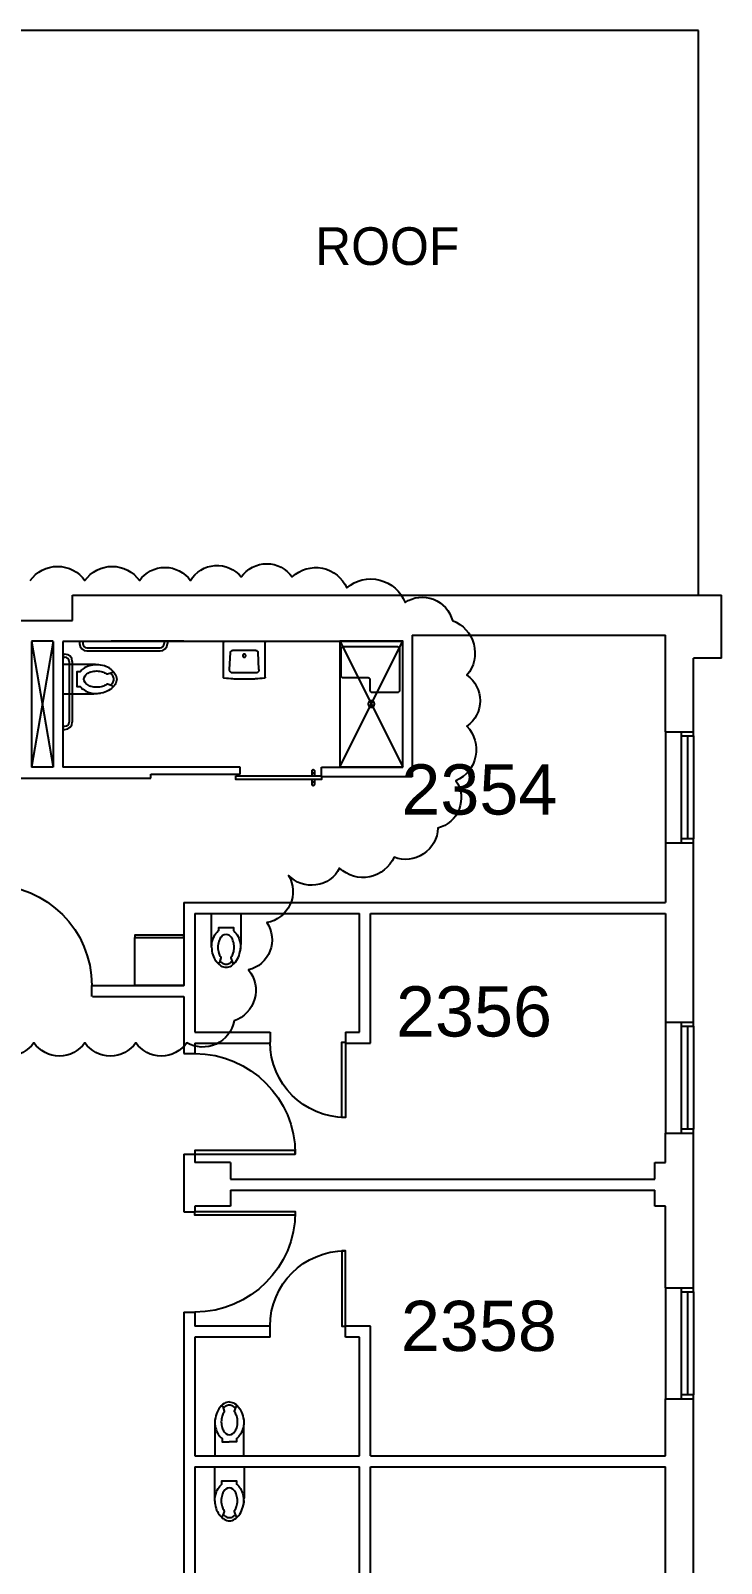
# Model space of a CAD drawing. Header units: inches. Extents: x -1132 to 5570, y -1986 to 4304.
# Drawn here: x 5193 to 5524, y 2082 to 2814 of the extents above; entities that cross this region are included whole.
import ezdxf

# ---------------------------------------------------------------- set-up
doc = ezdxf.new("R2010")
doc.units = ezdxf.units.IN
doc.header["$LTSCALE"] = 96
doc.header["$MEASUREMENT"] = 0
doc.layers.get('0').update_dxf_attribs({"linetype": 'CONTINUOUS'})
doc.layers.get('DEFPOINTS').update_dxf_attribs({"color": 31, "linetype": 'CONTINUOUS'})
for name, color, linetype in [('A-ANNO-ROOM', 4, 'CONTINUOUS'), ('A-ANNO-TEXT', 4, 'CONTINUOUS'), ('A-DOOR', 2, 'CONTINUOUS'), ('A-FLOR-CASE', 3, 'CONTINUOUS'), ('A-FLOR-PFIX', 2, 'CONTINUOUS'), ('A-GLAZ', 2, 'CONTINUOUS'), ('A-GLAZ-SILL', 1, 'CONTINUOUS'), ('A-ROOF-LEVL-MED', 3, 'CONTINUOUS'), ('A-SHAFT', 1, 'CONTINUOUS'), ('A-WALL-FULL', 6, 'CONTINUOUS')]:
    doc.layers.add(name, color=color, linetype=linetype)
doc.styles.add('ARIAL', font='arial.ttf')

# ---------------------------------------------------------------- blocks, each defined once
blk = doc.blocks.new('P2477016')
for p, q in [((-2.5, -21.07), (-2.5, -21.07)), ((-3.6, -23.83), (-3.6, -23.83))]:
    blk.add_line(p, q)
blk.add_lwpolyline([(7, -14.88), (7, 0), (-7, 0), (-7, -14.88)])
for points in [[(-6.89, -16.21, -0.074934), (-6.34, -12.56, -0.085426), (-4.87, -9.67, -0.066386), (-3.5, -8.26), (-3.5, -6.71), (0, -6.71)], [(6.89, -16.21, 0.074934), (6.34, -12.56, 0.085426), (4.87, -9.67, 0.066386), (3.5, -8.26), (3.5, -6.71), (0, -6.71)], [(3.99, -23.72, -0.562484), (3.16, -23.53), (2.42, -21.3, -0.238976), (2.49, -20.85, 0.08035), (3.42, -18.98, 0.074934), (3.84, -16.21, 0.074934), (3.42, -13.45, 0.085426), (2.41, -11.46, 0.066386), (1.6, -10.62, 0.330534), (-1.7, -10.62, 0.066386), (-2.51, -11.46, 0.085426), (-3.52, -13.45, 0.074934), (-3.94, -16.21, 0.074934), (-3.52, -18.98, 0.08035), (-2.59, -20.85, -0.238976), (-2.52, -21.3), (-3.25, -23.5, -0.549653), (-4.07, -23.71)], [(0, -25.75, -0.143932), (-2.5, -25.02, -0.107177), (-4.95, -22.56, -0.077997), (-6.43, -19.21, -0.065232), (-7, -14.88)], [(0, -25.75, 0.143932), (2.5, -25.02, 0.107177), (4.95, -22.56, 0.077997), (6.43, -19.21, 0.065232), (7, -14.88)], [(-2.98, -22.67, 0.063273), (-1.69, -23.75, 0.143932), (0, -24.25)], [(0, -24.25, 0.143932), (1.69, -23.75, 0.059203), (2.9, -22.75)]]:
    blk.add_lwpolyline(points, format="xyb")
blk = doc.blocks.new('WC')
for p, q in [((-23.83, 5.11), (-23.83, 5.11)), ((-21.07, 4.02), (-21.07, 4.02))]:
    blk.add_line(p, q)
for points in [[(-16.21, 8.45, -0.074934), (-12.56, 7.9, -0.085426), (-9.67, 6.43, -0.066386), (-8.26, 5.06), (-6.71, 5.06), (-6.71, -1.94), (-8.26, -1.94, -0.066386), (-9.67, -3.31, -0.085426), (-12.56, -4.78, -0.111314), (-17.99, -5.2)], [(-16.4, 8.44, -0.022673), (-14.88, 8.51), (0, 8.51), (0, 4.53), (0, 1.51), (0, -1.51), (0, -5.49), (-14.88, -5.49)], [(-23.75, 5.53, 0.06085), (-25.02, 4.01, 0.143932), (-25.75, 1.51)], [(-25.75, 1.51, 0.143932), (-25.02, -0.99, 0.107177), (-22.56, -3.44, 0.077997), (-19.21, -4.92, 0.065232), (-14.88, -5.49)], [(-22.67, 4.49, 0.063273), (-23.75, 3.2, 0.143932), (-24.25, 1.51)], [(-24.25, 1.51, 0.143932), (-23.75, -0.18, 0.059203), (-22.75, -1.39)], [(-23.72, -2.48, -0.562484), (-23.53, -1.65), (-21.3, -0.91, -0.238976), (-20.85, -0.98, 0.08035), (-18.98, -1.91, 0.074934), (-16.21, -2.33, 0.074934), (-13.45, -1.91, 0.085426), (-11.46, -0.9, 0.066386), (-10.62, -0.09, 0.330534), (-10.62, 3.21, 0.066386), (-11.46, 4.02, 0.085426), (-13.45, 5.03, 0.074934), (-16.21, 5.45, 0.074934), (-18.98, 5.03, 0.08035), (-20.85, 4.1, -0.238976), (-21.3, 4.03), (-23.5, 4.76, -0.549653), (-23.71, 5.58)]]:
    blk.add_lwpolyline(points, format="xyb")
for centre, radius, start, end in [((-17.04, -1.24), 9.56, 107.14164, 126.67248), ((-16.21, -3.93), 12.38, 90, 107.14164), ((-18.32, 0.47), 7.43, 126.67248, 136.57416)]:
    blk.add_arc(centre, radius, start, end)
blk = doc.blocks.new('*U55')
for p, q in [((0, 0), (0, 0)), ((48, 0), (48, 0))]:
    blk.add_line(p, q)
blk.add_lwpolyline([(0, 0), (0, -48), (1.75, -48), (1.75, 0)], close=True)
blk.add_arc((0, 0), 48, 270, 0)
blk = doc.blocks.new('*U57')
for p, q in [((0, 0), (0, 0)), ((-48, 0), (-48, 0))]:
    blk.add_line(p, q)
blk.add_lwpolyline([(0, 0), (0, -48), (-1.75, -48), (-1.75, 0)], close=True)
blk.add_arc((0, 0), 48, 180, 270)
blk = doc.blocks.new('*U73')
for p, q in [((0, 0), (0, 0)), ((36, 0), (36, 0))]:
    blk.add_line(p, q)
blk.add_lwpolyline([(0, 0), (0, 36), (1.75, 36), (1.75, 0)], close=True)
blk.add_arc((0, 0), 36, 0, 90)
blk = doc.blocks.new('*U72')
for p, q in [((0, 0), (0, 0)), ((36, 0), (36, 0))]:
    blk.add_line(p, q)
blk.add_lwpolyline([(0, 0), (0, -36), (1.75, -36), (1.75, 0)], close=True)
blk.add_arc((0, 0), 36, 270, 0)
blk = doc.blocks.new('*U914')
for p, q in [((0, 0), (0, 0)), ((-48, 0), (-48, 0))]:
    blk.add_line(p, q)
blk.add_lwpolyline([(0, 0), (0, 48), (-1.75, 48), (-1.75, 0)], close=True)
blk.add_arc((0, 0), 48, 90, 180)
blk = doc.blocks.new('LAVHC4')
for p, q in [((-9.5, 0), (9.5, 0)), ((-10, -17.046589), (-10, -0.5)), ((-7.037044, -13.416795), (-6.580252, -5.19453)), ((-5.581791, -4.25), (5.581791, -4.25)), ((7.037044, -13.416795), (6.580252, -5.19453)), ((10, -0.5), (10, -17.046589)), ((-5.539354, -15), (5.539354, -15))]:
    blk.add_line(p, q)
for points in [[(-9.5, 0, 0.065543), (-9.648516, -0.019553, 0.087946), (-9.75, -0.066987, 0.043207), (-9.849429, -0.150571, 0.043207), (-9.933013, -0.25, 0.087946), (-9.980447, -0.351484, 0.065543), (-10, -0.5)], [(10, -0.5, 0.065543), (9.980447, -0.351484, 0.087946), (9.933013, -0.25, 0.043207), (9.849429, -0.150571, 0.043207), (9.75, -0.066987, 0.087946), (9.648516, -0.019553, 0.065543), (9.5, 0)], [(-5.581791, -4.25, 0.063221), (-5.869829, -4.286566, 0.085725), (-6.065686, -4.374874, 0.040781), (-6.261236, -4.53176, 0.040781), (-6.428729, -4.718307, 0.085725), (-6.527764, -4.908965, 0.063221), (-6.580252, -5.19453)], [(6.580252, -5.19453, 0.063221), (6.527764, -4.908965, 0.085725), (6.428729, -4.718307, 0.040781), (6.261236, -4.53176, 0.040781), (6.065686, -4.374874, 0.085725), (5.869829, -4.286566, 0.063221), (5.581791, -4.25)], [(-7.037044, -13.416795, 0.050866), (-7.020454, -13.776064, 0.073218), (-6.947859, -14.015861, 0.028563), (-6.762423, -14.357529, 0.050866), (-6.629034, -14.530823, 0.050866), (-6.463406, -14.673619, 0.028563), (-6.132551, -14.877722, 0.073218), (-5.897149, -14.963507, 0.050866), (-5.539354, -15)], [(5.539354, -15, 0.050866), (5.897149, -14.963507, 0.073218), (6.132551, -14.877722, 0.028563), (6.463406, -14.673619, 0.050866), (6.629034, -14.530823, 0.050866), (6.762423, -14.357529, 0.028563), (6.947859, -14.015861, 0.073218), (7.020454, -13.776064, 0.050866), (7.037044, -13.416795)], [(-10, -17.046589, 0.061553), (-9.982606, -17.187347, 0.084107), (-9.940741, -17.282697, 0.039062), (-9.865923, -17.379174, 0.039062), (-9.777011, -17.46284, 0.084107), (-9.686081, -17.513595, 0.061553), (-9.547619, -17.544316)], [(-9.547619, -17.544316, 0.007949), (-5.398899, -17.874775, 0.014949), (-3.186834, -17.949334, 0.000949), (0, -17.955385, 0.000949), (3.186834, -17.949334, 0.014949), (5.398899, -17.874775, 0.007949), (9.547619, -17.544316)], [(9.547619, -17.544316, 0.061553), (9.686081, -17.513595, 0.084107), (9.777011, -17.46284, 0.039062), (9.865923, -17.379174, 0.039062), (9.940741, -17.282697, 0.084107), (9.982606, -17.187347, 0.061553), (10, -17.046589)]]:
    blk.add_lwpolyline(points, format="xyb")
blk.add_lwpolyline([(0.704769, -7.006515, -0.043661), (0.649519, -7.125, -0.043661), (0.574533, -7.232091, -0.043661), (0.482091, -7.324533, -0.043661), (0.375, -7.399519, -0.043661), (0.256515, -7.454769, -0.043661), (0.130236, -7.488606, -0.043661), (0, -7.5, -0.043661), (-0.130236, -7.488606, -0.043661), (-0.256515, -7.454769, -0.043661), (-0.375, -7.399519, -0.043661), (-0.482091, -7.324533, -0.043661), (-0.574533, -7.232091, -0.043661), (-0.649519, -7.125, -0.043661), (-0.704769, -7.006515, -0.043661), (-0.738606, -6.880236, -0.043661), (-0.75, -6.75, -0.043661), (-0.738606, -6.619764, -0.043661), (-0.704769, -6.493485, -0.043661), (-0.649519, -6.375, -0.043661), (-0.574533, -6.267909, -0.043661), (-0.482091, -6.175467, -0.043661), (-0.375, -6.100481, -0.043661), (-0.256515, -6.045231, -0.043661), (-0.130236, -6.011394, -0.043661), (0, -6, -0.043661), (0.130236, -6.011394, -0.043661), (0.256515, -6.045231, -0.043661), (0.375, -6.100481, -0.043661), (0.482091, -6.175467, -0.043661), (0.574533, -6.267909, -0.043661), (0.649519, -6.375, -0.043661), (0.704769, -6.493485, -0.043661), (0.738606, -6.619764, -0.043661), (0.75, -6.75, -0.043661), (0.738606, -6.880236, -0.043661)], format="xyb", close=True)

msp = doc.modelspace()

# ---------------------------------------------------------------- linework, layer by layer
at = {"layer": 'A-DOOR'}
for p, q in [((5327.67, 2459.93), (5327.67, 2457.87)), ((5327.67, 2456.12), (5327.67, 2454.06)), ((5329.17, 2457.87), (5329.17, 2459.93)), ((5329.17, 2454.06), (5329.17, 2456.12))]:
    msp.add_line(p, q, dxfattribs=at)
for points in [[(5291.42, 2457.87), (5332.42, 2457.87), (5332.42, 2456.12), (5291.42, 2456.12), (5291.42, 2457.87)], [(5329.17, 2459.93), (5329.17, 2459.96), (5329.16, 2459.99), (5329.16, 2460.02), (5329.16, 2460.05), (5329.15, 2460.08), (5329.15, 2460.11), (5329.14, 2460.14), (5329.13, 2460.17), (5329.12, 2460.2), (5329.11, 2460.22), (5329.1, 2460.25), (5329.08, 2460.28), (5329.07, 2460.3), (5329.05, 2460.33), (5329.04, 2460.36), (5329.02, 2460.38), (5329, 2460.4), (5328.98, 2460.43), (5328.96, 2460.45), (5328.94, 2460.47), (5328.92, 2460.49), (5328.9, 2460.51), (5328.87, 2460.53), (5328.85, 2460.55), (5328.82, 2460.56), (5328.8, 2460.58), (5328.77, 2460.59), (5328.74, 2460.61), (5328.72, 2460.62), (5328.69, 2460.63), (5328.66, 2460.64), (5328.63, 2460.65), (5328.6, 2460.66), (5328.57, 2460.66), (5328.54, 2460.67), (5328.52, 2460.68), (5328.49, 2460.68), (5328.46, 2460.68), (5328.43, 2460.68), (5328.4, 2460.68), (5328.37, 2460.68), (5328.34, 2460.68), (5328.31, 2460.67), (5328.28, 2460.67), (5328.25, 2460.66), (5328.22, 2460.65), (5328.19, 2460.65), (5328.16, 2460.64), (5328.13, 2460.63), (5328.11, 2460.61), (5328.08, 2460.6), (5328.05, 2460.59), (5328.03, 2460.57), (5328, 2460.56), (5327.98, 2460.54), (5327.95, 2460.52), (5327.93, 2460.5), (5327.91, 2460.48), (5327.88, 2460.46), (5327.86, 2460.44), (5327.84, 2460.42), (5327.83, 2460.39), (5327.81, 2460.37), (5327.79, 2460.34), (5327.77, 2460.32), (5327.76, 2460.29), (5327.75, 2460.27), (5327.73, 2460.24), (5327.72, 2460.21), (5327.71, 2460.18), (5327.7, 2460.15), (5327.69, 2460.13), (5327.69, 2460.1), (5327.68, 2460.07), (5327.67, 2460.04), (5327.67, 2460.01), (5327.67, 2459.98), (5327.67, 2459.95), (5327.67, 2459.93)], [(5327.67, 2459.93), (5327.67, 2459.9), (5327.67, 2459.87), (5327.67, 2459.84), (5327.68, 2459.81), (5327.68, 2459.78), (5327.69, 2459.75), (5327.7, 2459.72), (5327.71, 2459.7), (5327.72, 2459.67), (5327.73, 2459.64), (5327.74, 2459.61), (5327.75, 2459.59), (5327.77, 2459.56), (5327.78, 2459.53), (5327.8, 2459.51), (5327.82, 2459.48), (5327.83, 2459.46), (5327.85, 2459.44), (5327.87, 2459.41), (5327.89, 2459.39), (5327.92, 2459.37), (5327.94, 2459.35), (5327.96, 2459.33), (5327.99, 2459.32), (5328.01, 2459.3), (5328.04, 2459.28), (5328.06, 2459.27), (5328.09, 2459.26), (5328.12, 2459.24), (5328.15, 2459.23), (5328.17, 2459.22), (5328.2, 2459.21), (5328.23, 2459.21), (5328.26, 2459.2), (5328.29, 2459.19), (5328.32, 2459.19), (5328.35, 2459.18), (5328.38, 2459.18), (5328.41, 2459.18), (5328.44, 2459.18), (5328.47, 2459.18), (5328.5, 2459.19), (5328.53, 2459.19), (5328.56, 2459.19), (5328.59, 2459.2), (5328.62, 2459.21), (5328.65, 2459.22), (5328.67, 2459.23), (5328.7, 2459.24), (5328.73, 2459.25), (5328.76, 2459.26), (5328.78, 2459.28), (5328.81, 2459.29), (5328.83, 2459.31), (5328.86, 2459.33), (5328.88, 2459.34), (5328.91, 2459.36), (5328.93, 2459.38), (5328.95, 2459.4), (5328.97, 2459.42), (5328.99, 2459.45), (5329.01, 2459.47), (5329.03, 2459.49), (5329.04, 2459.52), (5329.06, 2459.54), (5329.07, 2459.57), (5329.09, 2459.6), (5329.1, 2459.62), (5329.11, 2459.65), (5329.12, 2459.68), (5329.13, 2459.71), (5329.14, 2459.74), (5329.15, 2459.77), (5329.15, 2459.8), (5329.16, 2459.83), (5329.16, 2459.86), (5329.17, 2459.89), (5329.17, 2459.92), (5329.17, 2459.93)], [(5329.17, 2454.06), (5329.17, 2454.09), (5329.16, 2454.12), (5329.16, 2454.15), (5329.16, 2454.18), (5329.15, 2454.21), (5329.15, 2454.23), (5329.14, 2454.26), (5329.13, 2454.29), (5329.12, 2454.32), (5329.11, 2454.35), (5329.1, 2454.38), (5329.08, 2454.4), (5329.07, 2454.43), (5329.05, 2454.45), (5329.04, 2454.48), (5329.02, 2454.5), (5329, 2454.53), (5328.98, 2454.55), (5328.96, 2454.57), (5328.94, 2454.59), (5328.92, 2454.62), (5328.9, 2454.63), (5328.87, 2454.65), (5328.85, 2454.67), (5328.82, 2454.69), (5328.8, 2454.7), (5328.77, 2454.72), (5328.74, 2454.73), (5328.72, 2454.74), (5328.69, 2454.76), (5328.66, 2454.77), (5328.63, 2454.78), (5328.6, 2454.78), (5328.57, 2454.79), (5328.54, 2454.8), (5328.52, 2454.8), (5328.49, 2454.8), (5328.46, 2454.81), (5328.43, 2454.81), (5328.4, 2454.81), (5328.37, 2454.8), (5328.34, 2454.8), (5328.31, 2454.8), (5328.28, 2454.79), (5328.25, 2454.79), (5328.22, 2454.78), (5328.19, 2454.77), (5328.16, 2454.76), (5328.13, 2454.75), (5328.11, 2454.74), (5328.08, 2454.73), (5328.05, 2454.71), (5328.03, 2454.7), (5328, 2454.68), (5327.98, 2454.66), (5327.95, 2454.64), (5327.93, 2454.63), (5327.91, 2454.61), (5327.88, 2454.58), (5327.86, 2454.56), (5327.84, 2454.54), (5327.83, 2454.52), (5327.81, 2454.49), (5327.79, 2454.47), (5327.77, 2454.44), (5327.76, 2454.42), (5327.75, 2454.39), (5327.73, 2454.36), (5327.72, 2454.34), (5327.71, 2454.31), (5327.7, 2454.28), (5327.69, 2454.25), (5327.69, 2454.22), (5327.68, 2454.19), (5327.67, 2454.16), (5327.67, 2454.13), (5327.67, 2454.1), (5327.67, 2454.07), (5327.67, 2454.06)], [(5327.67, 2454.06), (5327.67, 2454.03), (5327.67, 2454), (5327.67, 2453.97), (5327.68, 2453.94), (5327.68, 2453.91), (5327.69, 2453.88), (5327.7, 2453.85), (5327.71, 2453.82), (5327.72, 2453.79), (5327.73, 2453.76), (5327.74, 2453.74), (5327.75, 2453.71), (5327.77, 2453.68), (5327.78, 2453.66), (5327.8, 2453.63), (5327.82, 2453.61), (5327.83, 2453.58), (5327.85, 2453.56), (5327.87, 2453.54), (5327.89, 2453.52), (5327.92, 2453.5), (5327.94, 2453.48), (5327.96, 2453.46), (5327.99, 2453.44), (5328.01, 2453.43), (5328.04, 2453.41), (5328.06, 2453.4), (5328.09, 2453.38), (5328.12, 2453.37), (5328.15, 2453.36), (5328.17, 2453.35), (5328.2, 2453.34), (5328.23, 2453.33), (5328.26, 2453.32), (5328.29, 2453.32), (5328.32, 2453.31), (5328.35, 2453.31), (5328.38, 2453.31), (5328.41, 2453.31), (5328.44, 2453.31), (5328.47, 2453.31), (5328.5, 2453.31), (5328.53, 2453.31), (5328.56, 2453.32), (5328.59, 2453.33), (5328.62, 2453.33), (5328.65, 2453.34), (5328.67, 2453.35), (5328.7, 2453.36), (5328.73, 2453.37), (5328.76, 2453.39), (5328.78, 2453.4), (5328.81, 2453.42), (5328.83, 2453.43), (5328.86, 2453.45), (5328.88, 2453.47), (5328.91, 2453.49), (5328.93, 2453.51), (5328.95, 2453.53), (5328.97, 2453.55), (5328.99, 2453.57), (5329.01, 2453.6), (5329.03, 2453.62), (5329.04, 2453.64), (5329.06, 2453.67), (5329.07, 2453.7), (5329.09, 2453.72), (5329.1, 2453.75), (5329.11, 2453.78), (5329.12, 2453.81), (5329.13, 2453.83), (5329.14, 2453.86), (5329.15, 2453.89), (5329.15, 2453.92), (5329.16, 2453.95), (5329.16, 2453.98), (5329.17, 2454.01), (5329.17, 2454.04), (5329.17, 2454.06)]]:
    msp.add_lwpolyline(points, dxfattribs=at)
for points in [[(5327.67, 2459.93), (5327.67, 2459.89), (5327.67, 2459.82), (5327.69, 2459.73), (5327.72, 2459.65), (5327.74, 2459.6), (5327.77, 2459.56), (5327.79, 2459.52), (5327.81, 2459.5), (5327.82, 2459.47), (5327.85, 2459.44), (5327.89, 2459.4), (5327.93, 2459.36), (5327.96, 2459.33), (5327.99, 2459.31), (5328.02, 2459.3), (5328.06, 2459.27), (5328.12, 2459.24), (5328.19, 2459.22), (5328.26, 2459.2), (5328.34, 2459.18), (5328.42, 2459.18), (5328.5, 2459.18), (5328.58, 2459.2), (5328.65, 2459.22), (5328.72, 2459.24), (5328.77, 2459.27), (5328.81, 2459.3), (5328.84, 2459.31), (5328.87, 2459.33), (5328.91, 2459.36), (5328.95, 2459.4), (5328.98, 2459.44), (5329.01, 2459.47), (5329.03, 2459.5), (5329.05, 2459.52), (5329.07, 2459.56), (5329.09, 2459.6), (5329.11, 2459.65), (5329.14, 2459.73), (5329.16, 2459.82), (5329.17, 2459.89), (5329.17, 2459.93)], [(5329.17, 2454.06), (5329.17, 2454.09), (5329.16, 2454.17), (5329.14, 2454.26), (5329.11, 2454.33), (5329.09, 2454.39), (5329.07, 2454.43), (5329.05, 2454.47), (5329.03, 2454.49), (5329.01, 2454.52), (5328.98, 2454.55), (5328.95, 2454.59), (5328.91, 2454.63), (5328.87, 2454.65), (5328.84, 2454.67), (5328.81, 2454.69), (5328.77, 2454.72), (5328.72, 2454.74), (5328.65, 2454.77), (5328.58, 2454.79), (5328.5, 2454.8), (5328.42, 2454.81), (5328.34, 2454.8), (5328.26, 2454.79), (5328.19, 2454.77), (5328.12, 2454.74), (5328.06, 2454.72), (5328.02, 2454.69), (5327.99, 2454.67), (5327.96, 2454.65), (5327.93, 2454.63), (5327.89, 2454.59), (5327.85, 2454.55), (5327.82, 2454.52), (5327.81, 2454.49), (5327.79, 2454.47), (5327.77, 2454.43), (5327.74, 2454.39), (5327.72, 2454.33), (5327.69, 2454.26), (5327.67, 2454.17), (5327.67, 2454.09), (5327.67, 2454.06)]]:
    msp.add_open_spline(points, degree=3, knots=[0, 0, 0, 0, 0.055556, 0.111111, 0.138889, 0.166667, 0.194444, 0.208333, 0.222222, 0.236111, 0.25, 0.277778, 0.305556, 0.319444, 0.333333, 0.347222, 0.361111, 0.388889, 0.416667, 0.444444, 0.472222, 0.5, 0.527778, 0.555556, 0.583333, 0.611111, 0.638889, 0.652778, 0.666667, 0.680556, 0.694444, 0.722222, 0.75, 0.763889, 0.777778, 0.791667, 0.805556, 0.833333, 0.861111, 0.888889, 0.944444, 1, 1, 1, 1], dxfattribs=at)
at = {"layer": 'A-FLOR-CASE'}
msp.add_lwpolyline([(5266.55, 2380.66), (5266.55, 2381.66), (5243.05, 2381.66), (5243.05, 2380.66), (5266.55, 2380.66), (5266.55, 2357.66), (5243.05, 2357.66), (5243.05, 2380.66)], dxfattribs=at)
at = {"layer": 'A-FLOR-PFIX'}
for p, q in [((5216.68, 2522.03), (5216.68, 2521.03)), ((5218.18, 2522.03), (5218.18, 2521.03)), ((5257.18, 2522.03), (5257.18, 2521.03)), ((5258.68, 2522.03), (5258.68, 2521.03)), ((5341.17, 2522.15), (5371.17, 2462.15)), ((5341.17, 2462.15), (5371.17, 2522.15)), ((5208.68, 2516.03), (5209.68, 2516.03)), ((5208.68, 2514.53), (5209.68, 2514.53)), ((5211.68, 2512.53), (5211.68, 2483.53)), ((5213.18, 2512.53), (5213.18, 2483.53)), ((5220.18, 2519.03), (5255.18, 2519.03)), ((5220.18, 2517.53), (5255.18, 2517.53)), ((5229.75, 2506.53), (5229.75, 2506.53)), ((5232.51, 2507.63), (5232.51, 2507.63)), ((5208.68, 2481.53), (5209.68, 2481.53)), ((5208.68, 2480.03), (5209.68, 2480.03))]:
    msp.add_line(p, q, dxfattribs=at)
msp.add_lwpolyline([(5341.17, 2462.15), (5371.17, 2462.15), (5371.17, 2522.15), (5341.17, 2522.15)], close=True, dxfattribs=at)
msp.add_lwpolyline([(5369.67, 2518.65), (5369.67, 2498.65, -0.414214), (5368.67, 2497.65), (5356.67, 2497.65, -0.414214), (5355.67, 2498.65), (5355.67, 2503.65, 0.414214), (5354.67, 2504.65), (5342.73, 2504.65, -0.414214), (5341.73, 2505.65), (5341.73, 2518.65, -0.414214), (5342.73, 2519.65), (5368.67, 2519.65, -0.414214)], format="xyb", close=True, dxfattribs=at)
for points in [[(5225.08, 2510.96, 0.022673), (5223.56, 2511.03), (5208.68, 2511.03), (5208.68, 2507.05), (5208.68, 2504.03), (5208.68, 2501), (5208.68, 2497.03), (5223.56, 2497.03)], [(5224.89, 2510.96, 0.074934), (5221.24, 2510.41, 0.085426), (5218.35, 2508.95, 0.066386), (5216.95, 2507.58), (5215.39, 2507.58), (5215.39, 2500.58), (5216.95, 2500.58, 0.066386), (5218.35, 2499.2, 0.085426), (5221.24, 2497.74, 0.111314), (5226.67, 2497.32)], [(5232.4, 2500.03, 0.562484), (5232.21, 2500.87), (5229.98, 2501.6, 0.238976), (5229.53, 2501.53, -0.08035), (5227.66, 2500.6, -0.074934), (5224.89, 2500.19, -0.074934), (5222.13, 2500.6, -0.085426), (5220.14, 2501.61, -0.066386), (5219.31, 2502.43, -0.330534), (5219.31, 2505.72, -0.066386), (5220.14, 2506.54, -0.085426), (5222.13, 2507.55, -0.074934), (5224.89, 2507.96, -0.074934), (5227.66, 2507.55, -0.08035), (5229.53, 2506.62, 0.238976), (5229.98, 2506.55), (5232.18, 2507.28, 0.549653), (5232.39, 2508.09)], [(5231.35, 2507, -0.063273), (5232.43, 2505.71, -0.143932), (5232.93, 2504.03)], [(5232.43, 2508.05, -0.06085), (5233.7, 2506.52, -0.143932), (5234.43, 2504.03)], [(5234.43, 2504.03, -0.143932), (5233.7, 2501.53, -0.107177), (5231.25, 2499.08, -0.077997), (5227.89, 2497.59, -0.065232), (5223.56, 2497.03)], [(5232.93, 2504.03, -0.143932), (5232.43, 2502.34, -0.059203), (5231.43, 2501.12)]]:
    msp.add_lwpolyline(points, format="xyb", dxfattribs=at)
for centre, radius, start, end in [((5220.18, 2521.03), 3.5, 180, 270), ((5220.18, 2521.03), 2, 180, 270), ((5255.18, 2521.03), 3.5, 270, 0), ((5255.18, 2521.03), 2, 270, 0), ((5209.68, 2512.53), 3.5, 0, 90), ((5209.68, 2512.53), 2, 0, 90), ((5224.89, 2498.58), 12.38, 72.85836, 90), ((5225.72, 2501.28), 9.56, 53.32752, 72.85836), ((5227, 2502.99), 7.43, 43.42584, 53.32752), ((5356.17, 2492.15), 1.5, 90, 270), ((5356.17, 2492.15), 1.5, 173.35482, 186.64674), ((5356.17, 2492.15), 1.5, 150.01026, 167.98016), ((5356.17, 2492.15), 1.5, 192.02504, 210), ((5356.17, 2492.15), 1.5, 132.02677, 150), ((5356.17, 2492.15), 1.5, 210.00467, 227.97843), ((5356.17, 2492.15), 1.5, 113.35534, 126.64727), ((5356.17, 2492.15), 1.5, 233.3543, 246.64622), ((5356.17, 2492.15), 1.5, 90, 107.97932), ((5356.17, 2492.15), 1.5, 252.0233, 270), ((5356.17, 2492.15), 1.5, 270, 90), ((5356.17, 2492.15), 1.5, 72.02068, 90), ((5356.17, 2492.15), 1.5, 270, 287.9767), ((5356.17, 2492.15), 1.5, 53.35273, 66.64466), ((5356.17, 2492.15), 1.5, 293.35378, 306.6457), ((5356.17, 2492.15), 1.5, 30, 47.97323), ((5356.17, 2492.15), 1.5, 312.02157, 329.99533), ((5356.17, 2492.15), 1.5, 12.01984, 29.98974), ((5356.17, 2492.15), 1.5, 330, 347.97496), ((5356.17, 2492.15), 1.5, 353.35326, 6.64518), ((5209.68, 2483.53), 3.5, 270, 0), ((5209.68, 2483.53), 2, 270, 0)]:
    msp.add_arc(centre, radius, start, end, dxfattribs=at)
at = {"layer": 'A-GLAZ'}
for p, q in [((5504.3, 2476.96), (5504.3, 2427.82)), ((5507.3, 2476.96), (5507.3, 2427.82)), ((5510.3, 2476.96), (5510.3, 2427.82)), ((5504.3, 2338.22), (5504.3, 2289.08)), ((5507.3, 2338.22), (5507.3, 2289.08)), ((5510.3, 2338.22), (5510.3, 2289.08)), ((5504.3, 2211.24), (5504.3, 2162.11)), ((5507.3, 2211.24), (5507.3, 2162.11)), ((5510.3, 2211.24), (5510.3, 2162.11))]:
    msp.add_line(p, q, dxfattribs=at)
at = {"layer": 'A-GLAZ-SILL'}
for p, q in [((5496.8, 2478.96), (5496.8, 2425.82)), ((5496.8, 2340.22), (5496.8, 2287.08)), ((5496.8, 2213.24), (5496.8, 2160.11))]:
    msp.add_line(p, q, dxfattribs=at)
at = {"layer": 'A-ROOF-LEVL-MED'}
for p, q in [((5512.55, 2813.93), (3977.18, 2813.93)), ((5512.55, 2544.15), (5512.55, 2813.93)), ((5512.55, 2544.15), (5512.55, 2813.93))]:
    msp.add_line(p, q, dxfattribs=at)
at = {"layer": 'A-SHAFT'}
for points in [[(5193.68, 2522.15), (5204.06, 2462.03)], [(5204.06, 2522.03), (5193.68, 2462.03)]]:
    msp.add_lwpolyline(points, dxfattribs=at)
at = {"layer": 'A-WALL-FULL'}
for p, q in [((5213.3, 2544.15), (5523.55, 2544.15)), ((5213.3, 2532.15), (5213.3, 2544.15)), ((5523.55, 2514.15), (5523.55, 2544.15)), ((5187.3, 2532.15), (5213.3, 2532.15)), ((5204.06, 2522.15), (5193.68, 2522.15)), ((5193.68, 2522.03), (5193.68, 2462.03)), ((5204.06, 2522.03), (5204.06, 2462.03)), ((5208.68, 2522.15), (5371.17, 2522.15)), ((5208.68, 2522.03), (5208.68, 2462.03)), ((5266.55, 2522.15), (5231.79, 2522.15)), ((5371.17, 2462.03), (5371.17, 2522.15)), ((5375.79, 2525.15), (5496.8, 2525.15)), ((5375.79, 2525.15), (5375.79, 2457.4)), ((5496.8, 2478.96), (5496.8, 2525.15)), ((5510.3, 2476.96), (5510.3, 2514.15)), ((5523.55, 2514.15), (5510.3, 2514.15)), ((5496.8, 2478.96), (5510.3, 2478.96)), ((5504.3, 2478.96), (5504.3, 2476.96)), ((5504.3, 2476.96), (5510.3, 2476.96)), ((5204.06, 2462.03), (5193.68, 2462.03)), ((5293.42, 2462.03), (5208.68, 2462.03)), ((5293.42, 2458.65), (5293.42, 2462.03)), ((5332.42, 2457.4), (5332.42, 2462.03)), ((5332.42, 2462.03), (5371.17, 2462.03)), ((5174.43, 2456.78), (5250.79, 2456.78)), ((5250.79, 2456.78), (5250.79, 2458.65)), ((5250.79, 2458.65), (5293.42, 2458.65)), ((5375.79, 2457.4), (5332.42, 2457.4)), ((5496.8, 2425.82), (5496.8, 2397.41)), ((5496.8, 2425.82), (5510.3, 2425.82)), ((5510.3, 2427.82), (5504.3, 2427.82)), ((5504.3, 2427.82), (5504.3, 2425.82)), ((5510.3, 2338.22), (5510.3, 2427.82)), ((5266.55, 2397.41), (5266.55, 2357.66)), ((5266.55, 2397.41), (5496.8, 2397.41)), ((5271.8, 2392.16), (5271.8, 2335.39)), ((5271.8, 2392.16), (5350.55, 2392.16)), ((5350.55, 2335.39), (5350.55, 2392.16)), ((5355.8, 2330.14), (5355.8, 2392.16)), ((5355.8, 2392.16), (5496.8, 2392.16)), ((5496.8, 2392.16), (5496.8, 2340.22)), ((5222.55, 2352.41), (5222.55, 2357.66)), ((5222.93, 2357.66), (5266.55, 2357.66)), ((5222.93, 2352.41), (5266.55, 2352.41)), ((5266.55, 2352.41), (5266.55, 2325.15)), ((5496.8, 2340.22), (5510.3, 2340.22)), ((5504.3, 2340.22), (5504.3, 2338.22)), ((5504.3, 2338.22), (5510.3, 2338.22)), ((5271.8, 2335.39), (5307.8, 2335.39)), ((5271.8, 2330.14), (5307.8, 2330.14)), ((5271.8, 2330.14), (5271.8, 2325.15)), ((5307.8, 2335.39), (5307.8, 2330.65)), ((5343.8, 2335.39), (5350.55, 2335.39)), ((5343.8, 2335.39), (5343.8, 2330.14)), ((5343.8, 2330.14), (5355.8, 2330.14)), ((5266.55, 2325.15), (5271.8, 2325.15)), ((5496.8, 2273.17), (5496.8, 2287.08)), ((5496.8, 2287.08), (5510.3, 2287.08)), ((5510.3, 2289.08), (5504.3, 2289.08)), ((5504.3, 2289.08), (5504.3, 2287.08)), ((5510.3, 2211.24), (5510.3, 2289.08)), ((5266.55, 2277.09), (5271.8, 2277.09)), ((5266.55, 2277.09), (5266.55, 2249.59)), ((5271.8, 2277.09), (5271.8, 2273.17)), ((5288.8, 2273.17), (5271.8, 2273.17)), ((5288.8, 2273.17), (5288.8, 2265.16)), ((5491.8, 2273.17), (5496.8, 2273.17)), ((5491.8, 2265.16), (5491.8, 2273.17)), ((5288.8, 2265.16), (5491.8, 2265.16)), ((5288.8, 2259.91), (5491.8, 2259.91)), ((5288.8, 2259.91), (5288.8, 2252.17)), ((5491.8, 2252.17), (5491.8, 2259.91)), ((5266.55, 2249.59), (5271.8, 2249.59)), ((5271.8, 2252.17), (5271.8, 2249.59)), ((5288.8, 2252.17), (5271.8, 2252.17)), ((5496.8, 2252.17), (5491.8, 2252.17)), ((5496.8, 2213.24), (5496.8, 2252.17)), ((5496.8, 2213.24), (5510.3, 2213.24)), ((5504.3, 2213.24), (5504.3, 2211.24)), ((5504.3, 2211.24), (5510.3, 2211.24)), ((5266.55, 2201.65), (5271.8, 2201.65)), ((5266.55, 2201.65), (5266.55, 2055.15)), ((5271.8, 2201.65), (5271.8, 2194.93)), ((5307.8, 2194.93), (5271.8, 2194.93)), ((5307.8, 2189.68), (5307.8, 2194.93)), ((5355.8, 2194.93), (5343.8, 2194.93)), ((5343.8, 2189.68), (5343.8, 2194.93)), ((5355.8, 2132.92), (5355.8, 2194.93)), ((5307.8, 2189.68), (5271.8, 2189.68)), ((5271.8, 2189.68), (5271.8, 2132.92)), ((5350.55, 2189.68), (5343.8, 2189.68)), ((5350.55, 2132.92), (5350.55, 2189.68)), ((5510.3, 2162.11), (5504.3, 2162.11)), ((5504.3, 2162.11), (5504.3, 2160.11)), ((5510.3, 2073.24), (5510.3, 2162.11)), ((5496.8, 2132.92), (5496.8, 2160.11)), ((5496.8, 2160.11), (5510.3, 2160.11)), ((5271.8, 2132.92), (5350.55, 2132.92)), ((5355.8, 2132.92), (5496.8, 2132.92)), ((5271.8, 2127.67), (5350.55, 2127.67)), ((5271.8, 2127.67), (5271.8, 2065.92)), ((5350.55, 2065.92), (5350.55, 2127.67)), ((5355.8, 2127.67), (5496.8, 2127.67)), ((5355.8, 2060.67), (5355.8, 2127.67)), ((5496.8, 2075.24), (5496.8, 2127.67))]:
    msp.add_line(p, q, dxfattribs=at)
at = {"layer": 'DEFPOINTS'}
msp.add_lwpolyline([(5193.12, 2551.15, -0.520567), (5219.22, 2551.15, -0.520567), (5219.22, 2551.15, -0.520567), (5245.31, 2551.15, -0.520567), (5245.31, 2551.15, -0.520567), (5269.67, 2551.15, -0.520567), (5269.67, 2551.15, -0.520567), (5294.02, 2552.89, -0.520567), (5294.02, 2552.89, -0.520567), (5318.37, 2552.89, -0.520567), (5318.37, 2552.89, -0.520567), (5344.47, 2547.67, -0.520567), (5344.47, 2547.67, -0.520567), (5372.3, 2540.72, -0.520567), (5372.3, 2540.72, -0.520567), (5394.92, 2532.02, -0.520567), (5394.92, 2532.02, -0.520567), (5401.87, 2505.94, -0.520567), (5401.87, 2505.94, -0.520567), (5401.87, 2481.6, -0.520567), (5401.87, 2481.6, -0.520567), (5396.65, 2455.52, -0.520567), (5396.65, 2455.52, -0.520567), (5387.96, 2432.92, -0.520567), (5387.96, 2432.92, -0.520567), (5367.08, 2419.01, -0.520567), (5367.08, 2419.01, -0.520567), (5340.99, 2413.79, -0.520567), (5340.99, 2413.79, -0.520567), (5316.63, 2410.31, -0.520567), (5316.63, 2410.31, -0.520567), (5306.2, 2387.71, -0.520567), (5306.2, 2387.71, -0.520567), (5297.5, 2365.11, -0.520567), (5297.5, 2365.11, -0.520567), (5290.54, 2340.77, -0.520567), (5290.54, 2340.77, -0.520567), (5267.93, 2330.33, -0.520567), (5267.93, 2330.33, -0.520567), (5243.57, 2330.33, -0.520567), (5243.57, 2330.33, -0.520567), (5219.22, 2330.33, -0.520567), (5219.22, 2330.33, -0.520567), (5194.86, 2330.33, -0.520567), (5194.86, 2330.33, -0.520567), (5170.51, 2330.33, -0.520567)], format="xyb", dxfattribs=at)

# ---------------------------------------------------------------- block references
at = {"layer": 'A-DOOR', "xscale": -1}
for name, p in [('*U914', (5174.55, 2357.66)), ('*U72', (5343.8, 2330.65)), ('*U73', (5343.8, 2194.93))]:
    msp.add_blockref(name, p, dxfattribs=at)
at = {"layer": 'A-DOOR', "xscale": -1, "rotation": 90}
for name, p in [('*U57', (5271.8, 2277.15)), ('*U55', (5271.8, 2249.65))]:
    msp.add_blockref(name, p, dxfattribs=at)
at = {"layer": 'A-FLOR-PFIX', "xscale": -1, "rotation": 359.9999999999999}
msp.add_blockref('LAVHC4', (5295.42, 2522.03), dxfattribs=at)
at = {"layer": 'A-FLOR-PFIX'}
for name, p, rotation in [('WC', (5288.29, 2392.16), 90), ('P2477016', (5288.29, 2132.92), 180), ('WC', (5289.84, 2127.67), 90)]:
    msp.add_blockref(name, p, dxfattribs=dict(at, rotation=rotation))

# ---------------------------------------------------------------- texts
at = {"layer": 'A-ANNO-ROOM', "style": 'ARIAL'}
for s, p in [('2354', (5370.53, 2439.35)), ('2356', (5367.98, 2333.3)), ('2358', (5370.34, 2183.03))]:
    msp.add_text(s, height=24, dxfattribs=at).set_placement(p)
at = {"layer": 'A-ANNO-TEXT', "style": 'ARIAL', "width": 0.95}
msp.add_text('ROOF', height=18, dxfattribs=at).set_placement((5329.29, 2701.97))

doc.saveas('drawing.dxf')
